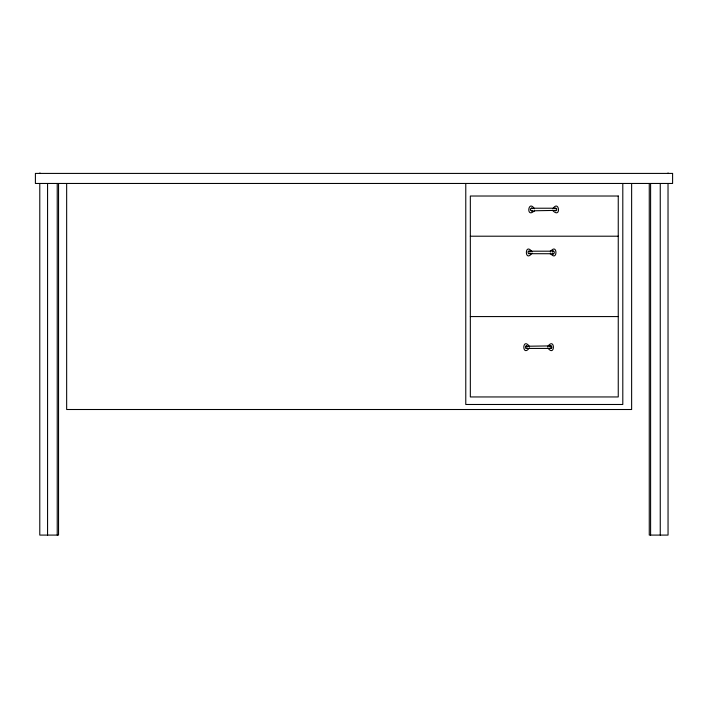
<?xml version="1.0" encoding="UTF-8"?>
<svg xmlns="http://www.w3.org/2000/svg" width="708" height="708" viewBox="0 0 708 708"><rect width="100%" height="100%" fill="white"/><g stroke="black" fill="none" stroke-linecap="round" stroke-linejoin="round"><path stroke-width="1.06" d="M532.027 253.128C524.495 263.243 524.495 241.676 532.027 251.791M552.771 208.816C559.285 199.001 561.329 218.976 552.975 210.789M550.284 251.791C557.815 241.676 557.815 263.243 550.284 253.128M529.478 347.832C521.946 357.947 521.946 336.38 529.478 346.495M547.735 346.495C555.267 336.38 555.267 357.947 547.735 347.832M551.169 347.416L551.169 346.911M534.31 210.789C525.955 218.976 528 199.001 534.513 208.816M530.071 253.092L528.407 253.561L527.964 251.827L529.018 251.19L549.488 251.19C555.93 248.738 555.939 256.172 549.488 253.73L528.699 253.685M552.24 251.827L553.612 251.234M549.691 346.531C551.231 344.274 553.258 348.54 550.567 348.433M554.922 208.586L556.638 208.586L556.638 210.382L535.31 210.754C533.363 212.542 527.602 209.524 531.681 208.223M527.327 348.062L525.61 348.062L525.61 346.265L550.789 345.902M532.106 210.586L531.46 210.745M531.186 208.258L532.363 208.586M555.603 210.745L556.099 210.71M528.699 251.234L529.195 251.198M553.116 253.721L553.612 253.685M526.159 345.938L526.646 345.902M551.063 348.389L549.886 348.062M555.78 210.754L555.169 210.586M553.293 253.73L552.24 253.092M555.603 208.223L556.099 208.258M531.681 210.745L531.186 210.71M550.567 345.902L551.063 345.938M526.159 348.389L526.646 348.433M531.46 208.223L555.824 208.223M526.469 348.433L550.789 348.433M470.333 236.206L618.252 236.206M470.333 316.573L618.252 316.573M529.018 251.19L530.071 251.827M526.469 345.893L527.522 346.531M668.051 172.911L668.051 173.416M668.025 183.461L668.051 535.089L649.263 535.089L649.263 183.461M660.254 183.461L660.254 535.089M650.599 183.461L650.599 535.089M631.633 183.461L631.633 409.507L66.658 409.507L66.658 183.461M622.801 183.461L622.801 404.48L465.775 404.48L465.775 183.461M58.552 183.461L58.543 535.089L39.781 535.089L39.781 183.461M57.224 183.461L57.224 535.089M47.569 183.461L47.569 535.089M39.949 172.911L39.949 173.416M672.6 173.416L35.4 173.416L35.4 183.461L672.6 183.461L672.6 173.416M618.252 196.019L470.333 196.019L470.333 396.949L618.252 396.949L618.252 196.019"/></g></svg>
